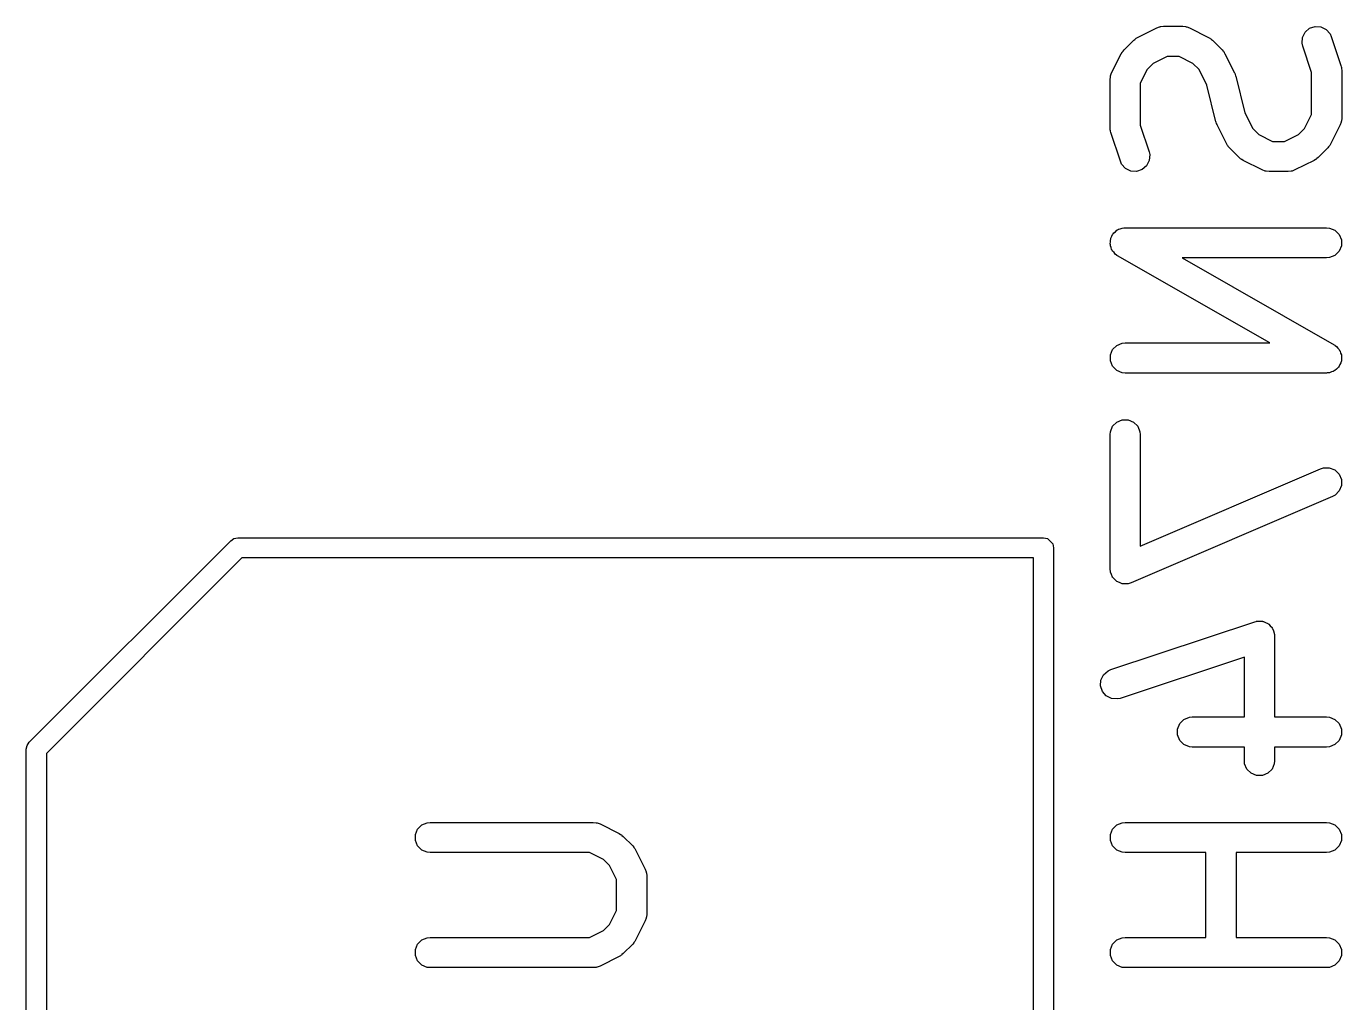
# Model space of a CAD drawing. Header units: inches. Extents: x 1.94 to 9.37, y -5.72 to -1.46.
# Drawn here: x 5.7146 to 5.9716, y -4.9925 to -4.8016 of the extents above; entities that cross this region are included whole.
import ezdxf

# ---------------------------------------------------------------- set-up
doc = ezdxf.new("R2010")
doc.units = ezdxf.units.IN
doc.header["$MEASUREMENT"] = 0
doc.layers.add('BLACK', color=250, linetype='CONTINUOUS')

msp = doc.modelspace()

# ---------------------------------------------------------------- linework, layer by layer
at = {"layer": 'BLACK', "linetype": 'CONTINUOUS'}
for p, q in [((5.93175, -4.80379), (5.9355, -4.80191)), ((5.9355, -4.80191), (5.93604, -4.80171)), ((5.93604, -4.80171), (5.93615, -4.8017)), ((5.93615, -4.8017), (5.93625, -4.80166)), ((5.93625, -4.80166), (5.93682, -4.8016)), ((5.93682, -4.8016), (5.94057, -4.8016)), ((5.94057, -4.8016), (5.94115, -4.80166)), ((5.94115, -4.80166), (5.94125, -4.8017)), ((5.94125, -4.8017), (5.94135, -4.80171)), ((5.94135, -4.80171), (5.94189, -4.80191)), ((5.94189, -4.80191), (5.94564, -4.80379)), ((5.96449, -4.80275), (5.96536, -4.80199)), ((5.96536, -4.80199), (5.96645, -4.80163)), ((5.96645, -4.80163), (5.9676, -4.80171)), ((5.9676, -4.80171), (5.96863, -4.80222)), ((5.96863, -4.80222), (5.96938, -4.80309)), ((5.92911, -4.80622), (5.93099, -4.80434)), ((5.93099, -4.80434), (5.93121, -4.80416)), ((5.93121, -4.80416), (5.93126, -4.8041)), ((5.93126, -4.8041), (5.93135, -4.80404)), ((5.93135, -4.80404), (5.93143, -4.80398)), ((5.93143, -4.80398), (5.9315, -4.80395)), ((5.9315, -4.80395), (5.93175, -4.80379)), ((5.94564, -4.80379), (5.94589, -4.80395)), ((5.94589, -4.80395), (5.94596, -4.80398)), ((5.94596, -4.80398), (5.94604, -4.80404)), ((5.94604, -4.80404), (5.94613, -4.8041)), ((5.94613, -4.8041), (5.94618, -4.80416)), ((5.94618, -4.80416), (5.94641, -4.80434)), ((5.94641, -4.80434), (5.94828, -4.80622)), ((5.96389, -4.80492), (5.96397, -4.80378)), ((5.96397, -4.80378), (5.96449, -4.80275)), ((5.96938, -4.80309), (5.96962, -4.80362)), ((5.96962, -4.80362), (5.97149, -4.80925)), ((5.92668, -4.81073), (5.92856, -4.80698)), ((5.92856, -4.80698), (5.92871, -4.80674)), ((5.92871, -4.80674), (5.92874, -4.80666)), ((5.92874, -4.80666), (5.92881, -4.80658)), ((5.92881, -4.80658), (5.92887, -4.80649)), ((5.92887, -4.80649), (5.92892, -4.80644)), ((5.92892, -4.80644), (5.92911, -4.80622)), ((5.94828, -4.80622), (5.94847, -4.80644)), ((5.94847, -4.80644), (5.94853, -4.80649)), ((5.94853, -4.80649), (5.94859, -4.80658)), ((5.94859, -4.80658), (5.94865, -4.80666)), ((5.94865, -4.80666), (5.94868, -4.80674)), ((5.94868, -4.80674), (5.94884, -4.80698)), ((5.94884, -4.80698), (5.95071, -4.81073)), ((5.96402, -4.80549), (5.96389, -4.80492)), ((5.96574, -4.81066), (5.96402, -4.80549)), ((5.93482, -4.80886), (5.93363, -4.81005)), ((5.93752, -4.80751), (5.93482, -4.80886)), ((5.93988, -4.80751), (5.93752, -4.80751)), ((5.94257, -4.80886), (5.93988, -4.80751)), ((5.94377, -4.81005), (5.94257, -4.80886)), ((5.97149, -4.80925), (5.97156, -4.80953)), ((5.97156, -4.80953), (5.97159, -4.8096)), ((5.97159, -4.8096), (5.9716, -4.80971)), ((5.9716, -4.80971), (5.97162, -4.80981)), ((5.97162, -4.80981), (5.97162, -4.80989)), ((5.97162, -4.80989), (5.97165, -4.81018)), ((5.92637, -4.81205), (5.92643, -4.81148)), ((5.92637, -4.82143), (5.92637, -4.81205)), ((5.92643, -4.81148), (5.92647, -4.81138)), ((5.92647, -4.81138), (5.92648, -4.81127)), ((5.92648, -4.81127), (5.92668, -4.81073)), ((5.93363, -4.81005), (5.93228, -4.81275)), ((5.94529, -4.81309), (5.94377, -4.81005)), ((5.95071, -4.81073), (5.95073, -4.81078)), ((5.95073, -4.81078), (5.95074, -4.81079)), ((5.95074, -4.81079), (5.95083, -4.81104)), ((5.95083, -4.81104), (5.95092, -4.81127)), ((5.95092, -4.81127), (5.95092, -4.8113)), ((5.95092, -4.8113), (5.95094, -4.81134)), ((5.95094, -4.81134), (5.95273, -4.81852)), ((5.96574, -4.81886), (5.96574, -4.81066)), ((5.97165, -4.81018), (5.97165, -4.81955)), ((5.93228, -4.81275), (5.93228, -4.82095)), ((5.94708, -4.82027), (5.94529, -4.81309)), ((5.95273, -4.81852), (5.95425, -4.82155)), ((5.96439, -4.82155), (5.96574, -4.81886)), ((5.97155, -4.82023), (5.97154, -4.82033)), ((5.97159, -4.82013), (5.97155, -4.82023)), ((5.97165, -4.81955), (5.97159, -4.82013)), ((5.9264, -4.82172), (5.92637, -4.82143)), ((5.92639, -4.8218), (5.9264, -4.82172)), ((5.92642, -4.8219), (5.92639, -4.8218)), ((5.92643, -4.822), (5.92642, -4.8219)), ((5.92646, -4.82208), (5.92643, -4.822)), ((5.92652, -4.82236), (5.92646, -4.82208)), ((5.9284, -4.82799), (5.92652, -4.82236)), ((5.93228, -4.82095), (5.934, -4.82612)), ((5.9471, -4.82031), (5.94708, -4.82027)), ((5.9471, -4.82033), (5.9471, -4.82031)), ((5.94719, -4.82057), (5.9471, -4.82033)), ((5.94728, -4.82082), (5.94719, -4.82057)), ((5.94729, -4.82083), (5.94728, -4.82082)), ((5.9473, -4.82087), (5.94729, -4.82083)), ((5.94918, -4.82462), (5.9473, -4.82087)), ((5.95425, -4.82155), (5.95544, -4.82275)), ((5.95544, -4.82275), (5.95814, -4.8241)), ((5.9605, -4.8241), (5.96319, -4.82275)), ((5.96319, -4.82275), (5.96439, -4.82155)), ((5.97133, -4.82087), (5.96946, -4.82462)), ((5.97154, -4.82033), (5.97133, -4.82087)), ((5.94934, -4.82487), (5.94918, -4.82462)), ((5.94937, -4.82494), (5.94934, -4.82487)), ((5.94943, -4.82502), (5.94937, -4.82494)), ((5.94949, -4.82511), (5.94943, -4.82502)), ((5.94955, -4.82516), (5.94949, -4.82511)), ((5.94973, -4.82539), (5.94955, -4.82516)), ((5.95814, -4.8241), (5.9605, -4.8241)), ((5.96909, -4.82516), (5.96891, -4.82539)), ((5.96915, -4.82511), (5.96909, -4.82516)), ((5.96921, -4.82502), (5.96915, -4.82511)), ((5.96927, -4.82494), (5.96921, -4.82502)), ((5.9693, -4.82487), (5.96927, -4.82494)), ((5.96946, -4.82462), (5.9693, -4.82487)), ((5.93405, -4.82783), (5.93353, -4.82886)), ((5.934, -4.82612), (5.93413, -4.82668)), ((5.93413, -4.82668), (5.93405, -4.82783)), ((5.95161, -4.82727), (5.94973, -4.82539)), ((5.95183, -4.82745), (5.95161, -4.82727)), ((5.95189, -4.82751), (5.95183, -4.82745)), ((5.95197, -4.82757), (5.95189, -4.82751)), ((5.95206, -4.82763), (5.95197, -4.82757)), ((5.95213, -4.82766), (5.95206, -4.82763)), ((5.95237, -4.82782), (5.95213, -4.82766)), ((5.95612, -4.82969), (5.95237, -4.82782)), ((5.96626, -4.82782), (5.96252, -4.82969)), ((5.96651, -4.82766), (5.96626, -4.82782)), ((5.96658, -4.82763), (5.96651, -4.82766)), ((5.96667, -4.82757), (5.96658, -4.82763)), ((5.96675, -4.82751), (5.96667, -4.82757)), ((5.96681, -4.82745), (5.96675, -4.82751)), ((5.96703, -4.82727), (5.96681, -4.82745)), ((5.96891, -4.82539), (5.96703, -4.82727)), ((5.92863, -4.82852), (5.9284, -4.82799)), ((5.92939, -4.82939), (5.92863, -4.82852)), ((5.93042, -4.8299), (5.92939, -4.82939)), ((5.93157, -4.82998), (5.93042, -4.8299)), ((5.93266, -4.82962), (5.93157, -4.82998)), ((5.93353, -4.82886), (5.93266, -4.82962)), ((5.95667, -4.8299), (5.95612, -4.82969)), ((5.95677, -4.82991), (5.95667, -4.8299)), ((5.95687, -4.82995), (5.95677, -4.82991)), ((5.95745, -4.83001), (5.95687, -4.82995)), ((5.96119, -4.83001), (5.95745, -4.83001)), ((5.96177, -4.82995), (5.96119, -4.83001)), ((5.96187, -4.82991), (5.96177, -4.82995)), ((5.96197, -4.8299), (5.96187, -4.82991)), ((5.96252, -4.82969), (5.96197, -4.8299)), ((5.92643, -4.84335), (5.9265, -4.84318)), ((5.92643, -4.84374), (5.92643, -4.84335)), ((5.9265, -4.84318), (5.92652, -4.84299)), ((5.92652, -4.84299), (5.92672, -4.84265)), ((5.92672, -4.84265), (5.92687, -4.84229)), ((5.92687, -4.84229), (5.927, -4.84215)), ((5.927, -4.84215), (5.92709, -4.84199)), ((5.92709, -4.84199), (5.92741, -4.84175)), ((5.92741, -4.84175), (5.92768, -4.84147)), ((5.92768, -4.84147), (5.92786, -4.8414)), ((5.92786, -4.8414), (5.92801, -4.84128)), ((5.92801, -4.84128), (5.92838, -4.84118)), ((5.92838, -4.84118), (5.92875, -4.84103)), ((5.92875, -4.84103), (5.92904, -4.841)), ((5.92904, -4.841), (5.92912, -4.84098)), ((5.92912, -4.84098), (5.92918, -4.84099)), ((5.92918, -4.84099), (5.92932, -4.84097)), ((5.92932, -4.84097), (5.96869, -4.84097)), ((5.96869, -4.84097), (5.96927, -4.84103)), ((5.96927, -4.84103), (5.97033, -4.84147)), ((5.97033, -4.84147), (5.97115, -4.84229)), ((5.97115, -4.84229), (5.97159, -4.84335)), ((5.97159, -4.84335), (5.97159, -4.8445)), ((5.92638, -4.84413), (5.92643, -4.84374)), ((5.92643, -4.84431), (5.92638, -4.84413)), ((5.92643, -4.8445), (5.92643, -4.84431)), ((5.92658, -4.84486), (5.92643, -4.8445)), ((5.92668, -4.84524), (5.92658, -4.84486)), ((5.9268, -4.84539), (5.92668, -4.84524)), ((5.92687, -4.84557), (5.9268, -4.84539)), ((5.92715, -4.84584), (5.92687, -4.84557)), ((5.92739, -4.84615), (5.92715, -4.84584)), ((5.97115, -4.84557), (5.97033, -4.84638)), ((5.97159, -4.8445), (5.97115, -4.84557)), ((5.92763, -4.84633), (5.92739, -4.84615)), ((5.92768, -4.84638), (5.92763, -4.84633)), ((5.92774, -4.8464), (5.92768, -4.84638)), ((5.92786, -4.84649), (5.92774, -4.8464)), ((5.95757, -4.86347), (5.92786, -4.84649)), ((5.96869, -4.84688), (5.94044, -4.84688)), ((5.94044, -4.84688), (5.97016, -4.86386)), ((5.96927, -4.84682), (5.96869, -4.84688)), ((5.97033, -4.84638), (5.96927, -4.84682)), ((5.92768, -4.86397), (5.92875, -4.86353)), ((5.92875, -4.86353), (5.92932, -4.86347)), ((5.92932, -4.86347), (5.95757, -4.86347)), ((5.97016, -4.86386), (5.97028, -4.86395)), ((5.92643, -4.86585), (5.92687, -4.86478)), ((5.92643, -4.867), (5.92643, -4.86585)), ((5.92687, -4.86478), (5.92768, -4.86397)), ((5.97028, -4.86395), (5.97033, -4.86397)), ((5.97033, -4.86397), (5.97039, -4.86402)), ((5.97039, -4.86402), (5.97063, -4.86419)), ((5.97063, -4.86419), (5.97087, -4.8645)), ((5.97087, -4.8645), (5.97115, -4.86478)), ((5.97115, -4.86478), (5.97122, -4.86496)), ((5.97122, -4.86496), (5.97134, -4.86511)), ((5.97134, -4.86511), (5.97144, -4.86548)), ((5.97144, -4.86548), (5.97159, -4.86585)), ((5.97159, -4.86585), (5.97159, -4.86604)), ((5.97159, -4.86604), (5.97164, -4.86622)), ((5.97164, -4.86622), (5.97159, -4.86661)), ((5.92687, -4.86806), (5.92643, -4.867)), ((5.92768, -4.86888), (5.92687, -4.86806)), ((5.92875, -4.86932), (5.92768, -4.86888)), ((5.97001, -4.86907), (5.96963, -4.86917)), ((5.97016, -4.86895), (5.97001, -4.86907)), ((5.97033, -4.86888), (5.97016, -4.86895)), ((5.97061, -4.8686), (5.97033, -4.86888)), ((5.97092, -4.86836), (5.97061, -4.8686)), ((5.97102, -4.8682), (5.97092, -4.86836)), ((5.97115, -4.86806), (5.97102, -4.8682)), ((5.9713, -4.8677), (5.97115, -4.86806)), ((5.97149, -4.86736), (5.9713, -4.8677)), ((5.97152, -4.86717), (5.97149, -4.86736)), ((5.97159, -4.867), (5.97152, -4.86717)), ((5.97159, -4.86661), (5.97159, -4.867)), ((5.92932, -4.86938), (5.92875, -4.86932)), ((5.96869, -4.86938), (5.92932, -4.86938)), ((5.96884, -4.86936), (5.96869, -4.86938)), ((5.9689, -4.86937), (5.96884, -4.86936)), ((5.96898, -4.86935), (5.9689, -4.86937)), ((5.96927, -4.86932), (5.96898, -4.86935)), ((5.96963, -4.86917), (5.96927, -4.86932)), ((5.92687, -4.87978), (5.92768, -4.87897)), ((5.92768, -4.87897), (5.92875, -4.87853)), ((5.92875, -4.87853), (5.9299, -4.87853)), ((5.9299, -4.87853), (5.93096, -4.87897)), ((5.93096, -4.87897), (5.93178, -4.87978)), ((5.92637, -4.88142), (5.92643, -4.88084)), ((5.92637, -4.90767), (5.92637, -4.88142)), ((5.92643, -4.88084), (5.92687, -4.87978)), ((5.93178, -4.87978), (5.93222, -4.88084)), ((5.93222, -4.88084), (5.93228, -4.88142)), ((5.93228, -4.88142), (5.93228, -4.90319)), ((5.93228, -4.90319), (5.96753, -4.88808)), ((5.96753, -4.88808), (5.96808, -4.88791)), ((5.96808, -4.88791), (5.96923, -4.88789)), ((5.96923, -4.88789), (5.9703, -4.88832)), ((5.9703, -4.88832), (5.97113, -4.88912)), ((5.97113, -4.88912), (5.97158, -4.89018)), ((5.9716, -4.89134), (5.97117, -4.89241)), ((5.97158, -4.89018), (5.9716, -4.89134)), ((5.96986, -4.89351), (5.93049, -4.91038)), ((5.97036, -4.89323), (5.96986, -4.89351)), ((5.97117, -4.89241), (5.97036, -4.89323)), ((5.71514, -4.94152), (5.75451, -4.90215)), ((5.75451, -4.90215), (5.75515, -4.90172)), ((5.75515, -4.90172), (5.75591, -4.90157)), ((5.75591, -4.90157), (5.91339, -4.90157)), ((5.91339, -4.90157), (5.91414, -4.90172)), ((5.91414, -4.90172), (5.9152, -4.90279)), ((5.9152, -4.90279), (5.91535, -4.90354)), ((5.91535, -4.90354), (5.91535, -5.07677)), ((5.75672, -4.90551), (5.7185, -4.94373)), ((5.91142, -4.90551), (5.75672, -4.90551)), ((5.91142, -5.0748), (5.91142, -4.90551)), ((5.92643, -4.90824), (5.92637, -4.90767)), ((5.92643, -4.90826), (5.92643, -4.90824)), ((5.92643, -4.90828), (5.92643, -4.90826)), ((5.92665, -4.90879), (5.92643, -4.90828)), ((5.92687, -4.90931), (5.92665, -4.90879)), ((5.92688, -4.90932), (5.92687, -4.90931)), ((5.92689, -4.90934), (5.92688, -4.90932)), ((5.92729, -4.90973), (5.92689, -4.90934)), ((5.92768, -4.91012), (5.92729, -4.90973)), ((5.9277, -4.91013), (5.92768, -4.91012)), ((5.92771, -4.91014), (5.9277, -4.91013)), ((5.92823, -4.91035), (5.92771, -4.91014)), ((5.92875, -4.91056), (5.92823, -4.91035)), ((5.92877, -4.91056), (5.92875, -4.91056)), ((5.92878, -4.91057), (5.92877, -4.91056)), ((5.92934, -4.91056), (5.92878, -4.91057)), ((5.9299, -4.91056), (5.92934, -4.91056)), ((5.92992, -4.91056), (5.9299, -4.91056)), ((5.92993, -4.91056), (5.92992, -4.91056)), ((5.93049, -4.91038), (5.92993, -4.91056)), ((5.95464, -4.91799), (5.95492, -4.91792)), ((5.95492, -4.91792), (5.95499, -4.9179)), ((5.95499, -4.9179), (5.95505, -4.9179)), ((5.95505, -4.9179), (5.9552, -4.91786)), ((5.9552, -4.91786), (5.95567, -4.9179)), ((5.95567, -4.9179), (5.95615, -4.9179)), ((5.95615, -4.9179), (5.95624, -4.91794)), ((5.92652, -4.92736), (5.95464, -4.91799)), ((5.95624, -4.91794), (5.95635, -4.91794)), ((5.95635, -4.91794), (5.95677, -4.91815)), ((5.95677, -4.91815), (5.95721, -4.91834)), ((5.95721, -4.91834), (5.95729, -4.91841)), ((5.95729, -4.91841), (5.95738, -4.91846)), ((5.95738, -4.91846), (5.95769, -4.91882)), ((5.95769, -4.91882), (5.95803, -4.91915)), ((5.95803, -4.91915), (5.95807, -4.91925)), ((5.95807, -4.91925), (5.95814, -4.91933)), ((5.95814, -4.91933), (5.95829, -4.91978)), ((5.95829, -4.91978), (5.95847, -4.92022)), ((5.95847, -4.92022), (5.95848, -4.92037)), ((5.95848, -4.92037), (5.9585, -4.92042)), ((5.9585, -4.92042), (5.95849, -4.9205)), ((5.95849, -4.9205), (5.95852, -4.92079)), ((5.95852, -4.92079), (5.95852, -4.93659)), ((5.95262, -4.92489), (5.92838, -4.93297)), ((5.95262, -4.93659), (5.95262, -4.92489)), ((5.92512, -4.92835), (5.92599, -4.9276)), ((5.92599, -4.9276), (5.92652, -4.92736)), ((5.92452, -4.93053), (5.9246, -4.92939)), ((5.92488, -4.93163), (5.92452, -4.93053)), ((5.9246, -4.92939), (5.92512, -4.92835)), ((5.92564, -4.9325), (5.92488, -4.93163)), ((5.92667, -4.93301), (5.92564, -4.9325)), ((5.92782, -4.93309), (5.92667, -4.93301)), ((5.92838, -4.93297), (5.92782, -4.93309)), ((5.93955, -4.93896), (5.93999, -4.9379)), ((5.93999, -4.9379), (5.94081, -4.93708)), ((5.94081, -4.93708), (5.94187, -4.93664)), ((5.94187, -4.93664), (5.94245, -4.93659)), ((5.94245, -4.93659), (5.95262, -4.93659)), ((5.95852, -4.93659), (5.96869, -4.93659)), ((5.96869, -4.93659), (5.96927, -4.93664)), ((5.96927, -4.93664), (5.97033, -4.93708)), ((5.97033, -4.93708), (5.97115, -4.9379)), ((5.97115, -4.9379), (5.97159, -4.93896)), ((5.93955, -4.94011), (5.93955, -4.93896)), ((5.93999, -4.94118), (5.93955, -4.94011)), ((5.97159, -4.94011), (5.97115, -4.94118)), ((5.97159, -4.93896), (5.97159, -4.94011)), ((5.71457, -4.94291), (5.71472, -4.94216)), ((5.71457, -5.07677), (5.71457, -4.94291)), ((5.71472, -4.94216), (5.71514, -4.94152)), ((5.94081, -4.94199), (5.93999, -4.94118)), ((5.94187, -4.94243), (5.94081, -4.94199)), ((5.94245, -4.94249), (5.94187, -4.94243)), ((5.95262, -4.94249), (5.94245, -4.94249)), ((5.95262, -4.94516), (5.95262, -4.94249)), ((5.96869, -4.94249), (5.95852, -4.94249)), ((5.95852, -4.94249), (5.95852, -4.94516)), ((5.96927, -4.94243), (5.96869, -4.94249)), ((5.97033, -4.94199), (5.96927, -4.94243)), ((5.97115, -4.94118), (5.97033, -4.94199)), ((5.7185, -4.94373), (5.7185, -5.0748)), ((5.95267, -4.94574), (5.95262, -4.94516)), ((5.95312, -4.9468), (5.95267, -4.94574)), ((5.95847, -4.94574), (5.95803, -4.9468)), ((5.95852, -4.94516), (5.95847, -4.94574)), ((5.95393, -4.94762), (5.95312, -4.9468)), ((5.95499, -4.94806), (5.95393, -4.94762)), ((5.95615, -4.94806), (5.95499, -4.94806)), ((5.95721, -4.94762), (5.95615, -4.94806)), ((5.95803, -4.9468), (5.95721, -4.94762)), ((5.7906, -4.95959), (5.79104, -4.95852)), ((5.79104, -4.95852), (5.79186, -4.95771)), ((5.79186, -4.95771), (5.79292, -4.95727)), ((5.79292, -4.95727), (5.7935, -4.95721)), ((5.7935, -4.95721), (5.82537, -4.95721)), ((5.82537, -4.95721), (5.82594, -4.95727)), ((5.82594, -4.95727), (5.82604, -4.95731)), ((5.82604, -4.95731), (5.82615, -4.95731)), ((5.82615, -4.95731), (5.82669, -4.95752)), ((5.82669, -4.95752), (5.83044, -4.95939)), ((5.92643, -4.95959), (5.92687, -4.95852)), ((5.92687, -4.95852), (5.92768, -4.95771)), ((5.92768, -4.95771), (5.92875, -4.95727)), ((5.92875, -4.95727), (5.92932, -4.95721)), ((5.92932, -4.95721), (5.96869, -4.95721)), ((5.96869, -4.95721), (5.96927, -4.95727)), ((5.96927, -4.95727), (5.97033, -4.95771)), ((5.97033, -4.95771), (5.97115, -4.95852)), ((5.97115, -4.95852), (5.97159, -4.95959)), ((5.7906, -4.96074), (5.7906, -4.95959)), ((5.79104, -4.9618), (5.7906, -4.96074)), ((5.83044, -4.95939), (5.83069, -4.95955)), ((5.83069, -4.95955), (5.83076, -4.95958)), ((5.83076, -4.95958), (5.83084, -4.95965)), ((5.83084, -4.95965), (5.83093, -4.9597)), ((5.83093, -4.9597), (5.83098, -4.95976)), ((5.83098, -4.95976), (5.83121, -4.95995)), ((5.83121, -4.95995), (5.83308, -4.96182)), ((5.92643, -4.96074), (5.92643, -4.95959)), ((5.92687, -4.9618), (5.92643, -4.96074)), ((5.97159, -4.96074), (5.97115, -4.9618)), ((5.97159, -4.95959), (5.97159, -4.96074)), ((5.79186, -4.96262), (5.79104, -4.9618)), ((5.79292, -4.96306), (5.79186, -4.96262)), ((5.7935, -4.96311), (5.79292, -4.96306)), ((5.82467, -4.96311), (5.7935, -4.96311)), ((5.82737, -4.96446), (5.82467, -4.96311)), ((5.83308, -4.96182), (5.83327, -4.96205)), ((5.83327, -4.96205), (5.83332, -4.9621)), ((5.83332, -4.9621), (5.83338, -4.96219)), ((5.83338, -4.96219), (5.83345, -4.96227)), ((5.83345, -4.96227), (5.83348, -4.96234)), ((5.83348, -4.96234), (5.83363, -4.96259)), ((5.83363, -4.96259), (5.83551, -4.96634)), ((5.92768, -4.96262), (5.92687, -4.9618)), ((5.92875, -4.96306), (5.92768, -4.96262)), ((5.92932, -4.96311), (5.92875, -4.96306)), ((5.94512, -4.96311), (5.92932, -4.96311)), ((5.94512, -4.97971), (5.94512, -4.96311)), ((5.96869, -4.96311), (5.95102, -4.96311)), ((5.95102, -4.96311), (5.95102, -4.97971)), ((5.96927, -4.96306), (5.96869, -4.96311)), ((5.97033, -4.96262), (5.96927, -4.96306)), ((5.97115, -4.9618), (5.97033, -4.96262)), ((5.82857, -4.96566), (5.82737, -4.96446)), ((5.82991, -4.96836), (5.82857, -4.96566)), ((5.83551, -4.96634), (5.83571, -4.96688)), ((5.82991, -4.97446), (5.82991, -4.96836)), ((5.83571, -4.96688), (5.83572, -4.96699)), ((5.83572, -4.96699), (5.83576, -4.96708)), ((5.83576, -4.96708), (5.83582, -4.96766)), ((5.83582, -4.96766), (5.83582, -4.97516)), ((5.82857, -4.97716), (5.82991, -4.97446)), ((5.83551, -4.97648), (5.83363, -4.98023)), ((5.83571, -4.97594), (5.83551, -4.97648)), ((5.83572, -4.97583), (5.83571, -4.97594)), ((5.83576, -4.97574), (5.83572, -4.97583)), ((5.83582, -4.97516), (5.83576, -4.97574)), ((5.82467, -4.97971), (5.82737, -4.97836)), ((5.82737, -4.97836), (5.82857, -4.97716)), ((5.7906, -4.98208), (5.79104, -4.98102)), ((5.7906, -4.98323), (5.7906, -4.98208)), ((5.79104, -4.98102), (5.79186, -4.9802)), ((5.79186, -4.9802), (5.79292, -4.97976)), ((5.79292, -4.97976), (5.7935, -4.97971)), ((5.7935, -4.97971), (5.82467, -4.97971)), ((5.83308, -4.981), (5.83121, -4.98287)), ((5.83327, -4.98077), (5.83308, -4.981)), ((5.83332, -4.98072), (5.83327, -4.98077)), ((5.83338, -4.98063), (5.83332, -4.98072)), ((5.83345, -4.98055), (5.83338, -4.98063)), ((5.83348, -4.98048), (5.83345, -4.98055)), ((5.83363, -4.98023), (5.83348, -4.98048)), ((5.92643, -4.98208), (5.92687, -4.98102)), ((5.92643, -4.98323), (5.92643, -4.98208)), ((5.92687, -4.98102), (5.92768, -4.9802)), ((5.92768, -4.9802), (5.92875, -4.97976)), ((5.92875, -4.97976), (5.92932, -4.97971)), ((5.92932, -4.97971), (5.94512, -4.97971)), ((5.95102, -4.97971), (5.96869, -4.97971)), ((5.96869, -4.97971), (5.96927, -4.97976)), ((5.96927, -4.97976), (5.97033, -4.9802)), ((5.97033, -4.9802), (5.97115, -4.98102)), ((5.97115, -4.98102), (5.97159, -4.98208)), ((5.97159, -4.98208), (5.97159, -4.98323)), ((5.79104, -4.9843), (5.7906, -4.98323)), ((5.79186, -4.98511), (5.79104, -4.9843)), ((5.83044, -4.98342), (5.82669, -4.9853)), ((5.83069, -4.98327), (5.83044, -4.98342)), ((5.83076, -4.98324), (5.83069, -4.98327)), ((5.83084, -4.98317), (5.83076, -4.98324)), ((5.83093, -4.98312), (5.83084, -4.98317)), ((5.83098, -4.98306), (5.83093, -4.98312)), ((5.83121, -4.98287), (5.83098, -4.98306)), ((5.92687, -4.9843), (5.92643, -4.98323)), ((5.92768, -4.98511), (5.92687, -4.9843)), ((5.97115, -4.9843), (5.97033, -4.98511)), ((5.97159, -4.98323), (5.97115, -4.9843)), ((5.79292, -4.98555), (5.79186, -4.98511)), ((5.7935, -4.98561), (5.79292, -4.98555)), ((5.82537, -4.98561), (5.7935, -4.98561)), ((5.82594, -4.98555), (5.82537, -4.98561)), ((5.82604, -4.98551), (5.82594, -4.98555)), ((5.82615, -4.98551), (5.82604, -4.98551)), ((5.82669, -4.9853), (5.82615, -4.98551)), ((5.92875, -4.98555), (5.92768, -4.98511)), ((5.92932, -4.98561), (5.92875, -4.98555)), ((5.96869, -4.98561), (5.92932, -4.98561)), ((5.96927, -4.98555), (5.96869, -4.98561)), ((5.97033, -4.98511), (5.96927, -4.98555))]:
    msp.add_line(p, q, dxfattribs=at)

doc.saveas('drawing.dxf')
